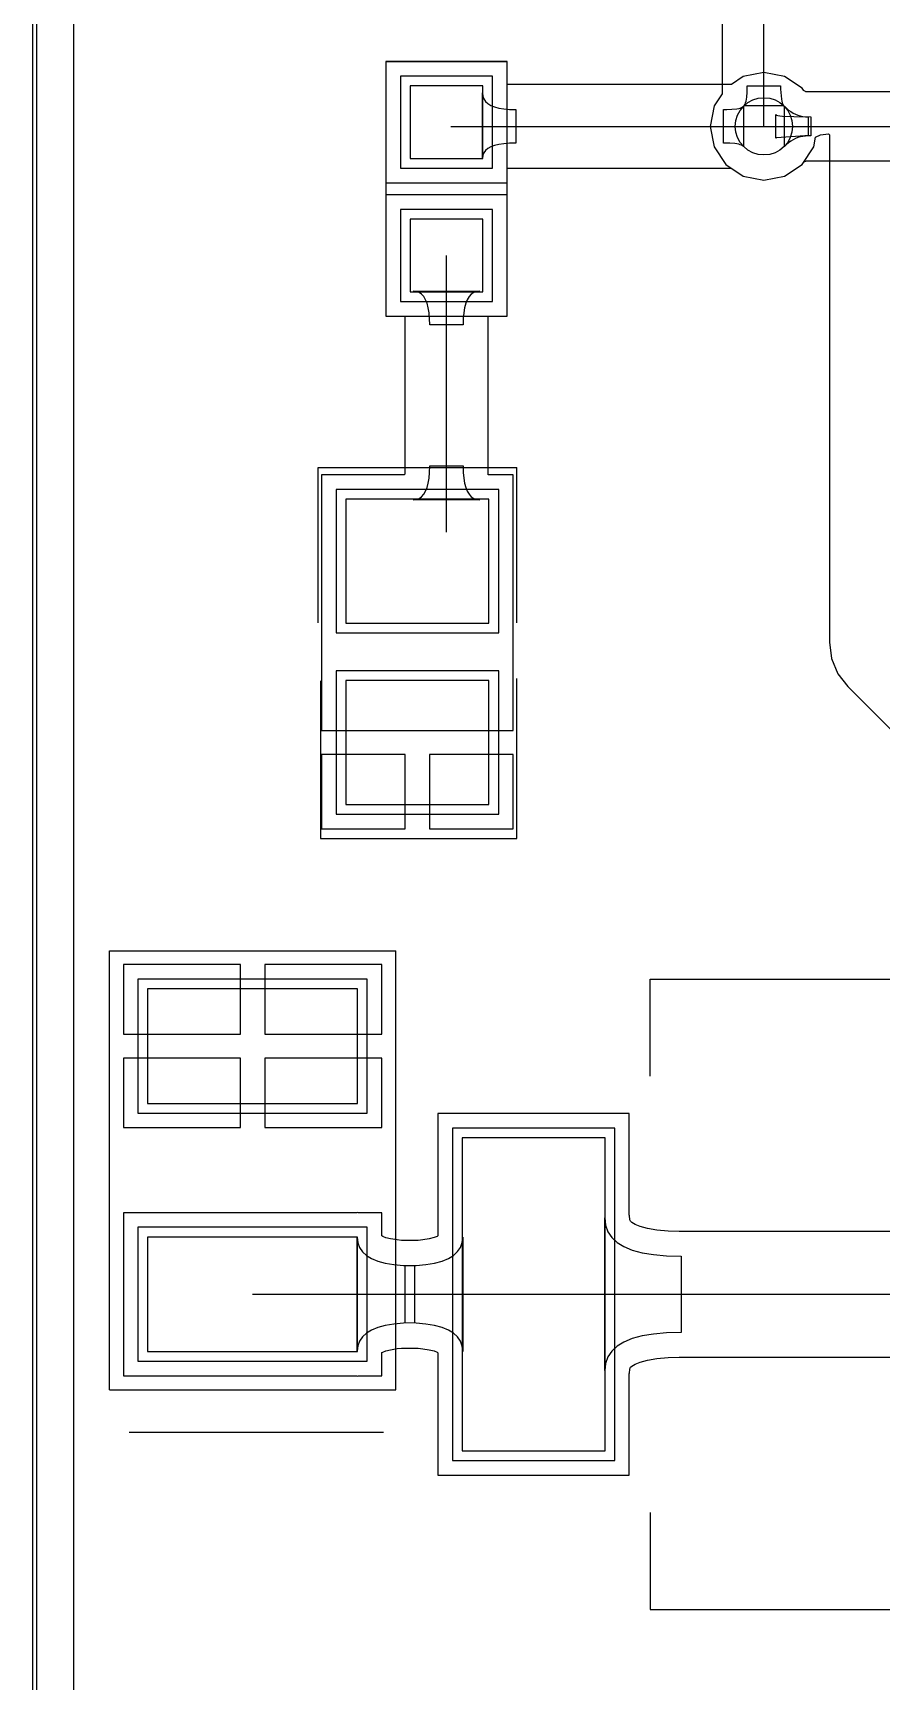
# Model space of a CAD drawing. Header units: millimetres. Extents: x 79 to 123, y 34 to 143.
# Drawn here: x 82.18 to 91.07, y 88.38 to 105.65 of the extents above; entities that cross this region are included whole.
import ezdxf

# ---------------------------------------------------------------- set-up
doc = ezdxf.new("R2010")
doc.units = ezdxf.units.MM
for name, color, linetype in [('BottomLayer', 5, 'Continuous'), ('BottomOverlay', 54, 'Continuous'), ('KeepOutLayer', 6, 'Continuous'), ('MultiLayer', 9, 'Continuous'), ('TopLayer', 1, 'Continuous'), ('TopOverlay', 2, 'Continuous'), ('TopPaste', 8, 'Continuous'), ('TopSolder', 216, 'Continuous')]:
    doc.layers.add(name, color=color, linetype=linetype)

# ---------------------------------------------------------------- blocks, each defined once
blk = doc.blocks.new('18650____________B_1')
at = {"layer": 'BottomOverlay'}
blk.add_line((-0.469, 42.016), (76.531, 42.016), dxfattribs=at)
blk = doc.blocks.new('C3528_2')
at = {"layer": 'TopLayer'}
for p, q in [((-1.9, 1.1), (-1.9, -1.1)), ((-0.7, 1.1), (-1.9, 1.1)), ((-0.7, -1.1), (-0.7, 1.1)), ((0.7, 1.1), (0.7, -1.1)), ((1.9, 1.1), (0.7, 1.1)), ((1.9, -1.1), (1.9, 1.1)), ((-1.9, -1.1), (-0.7, -1.1)), ((0.7, -1.1), (1.9, -1.1))]:
    blk.add_line(p, q, dxfattribs=at)
at = {"layer": 'TopOverlay'}
for p, q in [((-2.3, 1.5), (-2.3, 0)), ((-2.3, 1.5), (2.3, 1.5)), ((2.3, 1.5), (2.3, -1.5)), ((-2.743, 1.295), (-2.743, -1.372)), ((-2.3, 0), (-2.3, -1.5)), ((-2.3, -1.5), (2.3, -1.5))]:
    blk.add_line(p, q, dxfattribs=at)
at = {"layer": 'TopPaste'}
for p, q in [((-1.9, 1.1), (-1.9, -1.1)), ((-0.7, 1.1), (-1.9, 1.1)), ((-0.7, -1.1), (-0.7, 1.1)), ((0.7, 1.1), (0.7, -1.1)), ((1.9, 1.1), (0.7, 1.1)), ((1.9, -1.1), (1.9, 1.1)), ((-1.9, -1.1), (-0.7, -1.1)), ((0.7, -1.1), (1.9, -1.1))]:
    blk.add_line(p, q, dxfattribs=at)
at = {"layer": 'TopSolder'}
for p, q in [((-2.002, 1.202), (-2.002, -1.202)), ((-0.598, 1.202), (-2.002, 1.202)), ((-0.598, -1.202), (-0.598, 1.202)), ((0.598, 1.202), (0.598, -1.202)), ((2.002, 1.202), (0.598, 1.202)), ((2.002, -1.202), (2.002, 1.202)), ((-2.002, -1.202), (-0.598, -1.202)), ((0.598, -1.202), (2.002, -1.202))]:
    blk.add_line(p, q, dxfattribs=at)
blk = doc.blocks.new('C0805_23')
at = {"layer": 'TopLayer'}
for p, q in [((-0.3, 0.75), (-1.6, 0.75)), ((-1.6, 0.75), (-1.6, -0.75)), ((-0.3, -0.75), (-0.3, 0.75)), ((1.6, 0.75), (0.3, 0.75)), ((0.3, 0.75), (0.3, -0.75)), ((1.6, -0.75), (1.6, 0.75)), ((-1.6, -0.75), (-0.3, -0.75)), ((0.3, -0.75), (1.6, -0.75))]:
    blk.add_line(p, q, dxfattribs=at)
at = {"layer": 'TopOverlay'}
for p, q in [((-1.93, -1.041), (-1.93, 1.041)), ((-0.305, 1.041), (-1.93, 1.041)), ((1.956, 1.041), (0.279, 1.041)), ((1.956, -1.016), (1.956, 1.041)), ((0.305, -1.016), (1.956, -1.016)), ((-0.305, -1.041), (-1.93, -1.041))]:
    blk.add_line(p, q, dxfattribs=at)
at = {"layer": 'TopPaste'}
for p, q in [((-0.3, 0.75), (-1.6, 0.75)), ((-1.6, 0.75), (-1.6, -0.75)), ((-0.3, -0.75), (-0.3, 0.75)), ((1.6, 0.75), (0.3, 0.75)), ((0.3, 0.75), (0.3, -0.75)), ((1.6, -0.75), (1.6, 0.75)), ((-1.6, -0.75), (-0.3, -0.75)), ((0.3, -0.75), (1.6, -0.75))]:
    blk.add_line(p, q, dxfattribs=at)
at = {"layer": 'TopSolder'}
for p, q in [((-0.198, 0.852), (-1.702, 0.852)), ((-1.702, 0.852), (-1.702, -0.852)), ((-0.198, -0.852), (-0.198, 0.852)), ((1.702, 0.852), (0.198, 0.852)), ((0.198, 0.852), (0.198, -0.852)), ((1.702, -0.852), (1.702, 0.852)), ((-1.702, -0.852), (-0.198, -0.852)), ((0.198, -0.852), (1.702, -0.852))]:
    blk.add_line(p, q, dxfattribs=at)
blk = doc.blocks.new('R0603_48')
at = {"layer": 'TopLayer'}
for p, q in [((-1.079, 0.381), (-1.079, -0.381)), ((-0.317, 0.381), (-1.079, 0.381)), ((-0.317, -0.381), (-0.317, 0.381)), ((0.317, 0.381), (0.317, -0.381)), ((1.079, 0.381), (0.317, 0.381)), ((1.079, -0.381), (1.079, 0.381)), ((-1.079, -0.381), (-0.317, -0.381)), ((0.317, -0.381), (1.079, -0.381))]:
    blk.add_line(p, q, dxfattribs=at)
at = {"layer": 'TopOverlay'}
for p, q in [((1.333, 0.635), (-1.333, 0.635)), ((-1.333, 0.635), (-1.333, -0.635)), ((1.333, 0.635), (1.333, -0.635)), ((-1.333, -0.635), (1.333, -0.635))]:
    blk.add_line(p, q, dxfattribs=at)
at = {"layer": 'TopPaste'}
for p, q in [((-1.079, 0.381), (-1.079, -0.381)), ((-0.317, 0.381), (-1.079, 0.381)), ((-0.317, -0.381), (-0.317, 0.381)), ((0.317, 0.381), (0.317, -0.381)), ((1.079, 0.381), (0.317, 0.381)), ((1.079, -0.381), (1.079, 0.381)), ((-1.079, -0.381), (-0.317, -0.381)), ((0.317, -0.381), (1.079, -0.381))]:
    blk.add_line(p, q, dxfattribs=at)
at = {"layer": 'TopSolder'}
for p, q in [((-1.181, 0.483), (-1.181, -0.483)), ((-0.216, 0.483), (-1.181, 0.483)), ((-0.216, -0.483), (-0.216, 0.483)), ((0.216, 0.483), (0.216, -0.483)), ((1.181, 0.483), (0.216, 0.483)), ((1.181, -0.483), (1.181, 0.483)), ((-1.181, -0.483), (-0.216, -0.483)), ((0.216, -0.483), (1.181, -0.483))]:
    blk.add_line(p, q, dxfattribs=at)
blk = doc.blocks.new('AMS1117_58')
at = {"layer": 'TopLayer'}
for p, q in [((-1.615, 3.468), (-1.615, 1.969)), ((1.665, 3.468), (-1.615, 3.468)), ((1.665, 1.969), (1.665, 3.468)), ((-1.615, 1.969), (1.665, 1.969)), ((-2.756, -2.832), (-2.756, -4.331)), ((-1.765, -2.832), (-2.756, -2.832)), ((-1.765, -4.331), (-1.765, -2.832)), ((-0.47, -2.831), (-0.47, -4.331)), ((0.52, -2.831), (-0.47, -2.831)), ((0.52, -4.331), (0.52, -2.831)), ((1.816, -2.832), (1.816, -4.331)), ((2.807, -2.832), (1.816, -2.832)), ((2.807, -4.331), (2.807, -2.832)), ((-2.756, -4.331), (-1.765, -4.331)), ((-0.47, -4.331), (0.52, -4.331)), ((1.816, -4.331), (2.807, -4.331))]:
    blk.add_line(p, q, dxfattribs=at)
at = {"layer": 'TopOverlay'}
for p, q in [((-3.277, 1.499), (-3.277, -2.565)), ((-2.261, 1.499), (-3.277, 1.499)), ((2.311, 1.499), (3.327, 1.499)), ((3.327, 1.499), (3.327, -2.565))]:
    blk.add_line(p, q, dxfattribs=at)
at = {"layer": 'TopPaste'}
for p, q in [((-1.615, 3.468), (-1.615, 1.969)), ((1.665, 3.468), (-1.615, 3.468)), ((1.665, 1.969), (1.665, 3.468)), ((-1.615, 1.969), (1.665, 1.969)), ((-2.756, -2.832), (-2.756, -4.331)), ((-1.765, -2.832), (-2.756, -2.832)), ((-1.765, -4.331), (-1.765, -2.832)), ((-0.47, -2.831), (-0.47, -4.331)), ((0.52, -2.831), (-0.47, -2.831)), ((0.52, -4.331), (0.52, -2.831)), ((1.816, -2.832), (1.816, -4.331)), ((2.807, -2.832), (1.816, -2.832)), ((2.807, -4.331), (2.807, -2.832)), ((-2.756, -4.331), (-1.765, -4.331)), ((-0.47, -4.331), (0.52, -4.331)), ((1.816, -4.331), (2.807, -4.331))]:
    blk.add_line(p, q, dxfattribs=at)
at = {"layer": 'TopSolder'}
for p, q in [((-1.716, 3.57), (-1.716, 1.868)), ((1.767, 3.57), (-1.716, 3.57)), ((1.767, 1.868), (1.767, 3.57)), ((-1.716, 1.868), (1.767, 1.868)), ((-2.857, -2.731), (-2.857, -4.432)), ((-1.664, -2.731), (-2.857, -2.731)), ((-1.664, -4.432), (-1.664, -2.731)), ((-0.571, -2.73), (-0.571, -4.433)), ((0.622, -2.73), (-0.571, -2.73)), ((0.622, -4.433), (0.622, -2.73)), ((1.714, -2.731), (1.714, -4.432)), ((2.908, -2.731), (1.714, -2.731)), ((2.908, -4.432), (2.908, -2.731)), ((-2.857, -4.432), (-1.664, -4.432)), ((-0.571, -4.433), (0.622, -4.433)), ((1.714, -4.432), (2.908, -4.432))]:
    blk.add_line(p, q, dxfattribs=at)

msp = doc.modelspace()

# ---------------------------------------------------------------- linework, layer by layer
at = {"layer": 'BottomLayer'}
for p, q in [((82.608, 83.922), (82.608, 142.842)), ((89.84, 104.667), (89.84, 114.529)), ((89.402, 114.167), (89.402, 105.011)), ((89.402, 105.009), (89.318, 104.883)), ((89.402, 105.011), (89.402, 105.009)), ((89.659, 104.973), (89.663, 105.026)), ((89.663, 105.026), (89.665, 105.09)), ((89.665, 105.09), (90.015, 105.09)), ((90.015, 105.09), (90.015, 105.057)), ((90.015, 105.057), (90.024, 104.951)), ((89.318, 104.883), (89.275, 104.667)), ((89.63, 104.881), (89.636, 104.889)), ((90.05, 104.881), (89.63, 104.881)), ((89.636, 104.889), (89.642, 104.9)), ((89.642, 104.9), (89.648, 104.914)), ((89.648, 104.914), (89.652, 104.931)), ((89.652, 104.931), (89.656, 104.951)), ((89.656, 104.951), (89.659, 104.973)), ((90.024, 104.951), (90.027, 104.931)), ((90.027, 104.931), (90.032, 104.914)), ((90.032, 104.914), (90.037, 104.9)), ((90.037, 104.9), (90.043, 104.889)), ((90.043, 104.889), (90.05, 104.881)), ((89.275, 104.667), (89.318, 104.451)), ((90.362, 104.451), (90.382, 104.555)), ((90.382, 104.555), (90.432, 104.579)), ((90.432, 104.579), (90.518, 104.588)), ((90.518, 104.588), (90.526, 104.578)), ((90.526, 104.578), (90.526, 99.263)), ((89.318, 104.451), (89.44, 104.267)), ((90.239, 104.267), (90.362, 104.451)), ((89.44, 104.267), (89.624, 104.145)), ((89.624, 104.145), (89.84, 104.102)), ((89.84, 104.102), (90.056, 104.145)), ((90.056, 104.145), (90.239, 104.267)), ((90.526, 99.263), (90.549, 99.092)), ((90.549, 99.092), (90.615, 98.933)), ((90.615, 98.933), (90.72, 98.797)), ((90.72, 98.797), (93.158, 96.358))]:
    msp.add_line(p, q, dxfattribs=at)
msp.add_circle((89.84, 104.667), 0.3, dxfattribs=at)
at = {"layer": 'KeepOutLayer'}
msp.add_line((82.22, 83.922), (82.22, 143.231), dxfattribs=at)
at = {"layer": 'MultiLayer'}
msp.add_circle((89.84, 104.667), 0.3, dxfattribs=at)
at = {"layer": 'TopLayer'}
for p, q in [((82.608, 85.735), (82.608, 142.842)), ((87.147, 105.346), (85.877, 105.346)), ((85.877, 105.346), (85.877, 104.076)), ((87.147, 105.106), (87.147, 105.346)), ((89.624, 105.189), (89.5, 105.106)), ((89.84, 105.232), (89.624, 105.189)), ((90.056, 105.189), (89.84, 105.232)), ((90.239, 105.066), (90.056, 105.189)), ((86.89, 104.334), (86.89, 105.017)), ((86.89, 105.017), (86.894, 104.984)), ((86.894, 104.984), (86.904, 104.954)), ((87.166, 105.104), (87.147, 105.106)), ((89.478, 105.104), (87.166, 105.104)), ((89.5, 105.106), (89.478, 105.104)), ((90.253, 105.045), (90.239, 105.066)), ((90.256, 105.043), (90.253, 105.045)), ((90.263, 105.038), (90.256, 105.043)), ((90.27, 105.034), (90.263, 105.038)), ((90.275, 105.031), (90.27, 105.034)), ((90.28, 105.029), (90.275, 105.031)), ((90.285, 105.028), (90.28, 105.029)), ((90.286, 105.028), (90.285, 105.028)), ((93.109, 105.028), (90.286, 105.028)), ((86.904, 104.954), (86.922, 104.928)), ((86.922, 104.928), (86.946, 104.905)), ((86.946, 104.905), (86.978, 104.886)), ((86.978, 104.886), (87.016, 104.87)), ((87.016, 104.87), (87.062, 104.858)), ((87.062, 104.858), (87.114, 104.849)), ((87.114, 104.849), (87.174, 104.844)), ((87.174, 104.844), (87.24, 104.842)), ((87.24, 104.842), (87.24, 104.492)), ((89.416, 104.492), (89.416, 104.842)), ((89.416, 104.842), (89.45, 104.842)), ((89.45, 104.842), (89.556, 104.851)), ((89.556, 104.851), (89.576, 104.854)), ((89.576, 104.854), (89.592, 104.859)), ((89.592, 104.859), (89.606, 104.864)), ((89.606, 104.864), (89.617, 104.87)), ((89.617, 104.87), (89.626, 104.877)), ((89.626, 104.877), (89.626, 104.457)), ((90.054, 104.457), (90.054, 104.877)), ((90.054, 104.877), (90.076, 104.856)), ((90.076, 104.856), (90.098, 104.837)), ((90.098, 104.837), (90.122, 104.821)), ((90.122, 104.821), (90.146, 104.806)), ((90.146, 104.806), (90.17, 104.794)), ((86.557, 104.667), (89.84, 104.667)), ((89.84, 104.667), (92.659, 104.667)), ((89.963, 104.543), (89.963, 104.791)), ((89.963, 104.791), (89.971, 104.786)), ((89.971, 104.786), (89.986, 104.782)), ((89.986, 104.782), (90.007, 104.778)), ((90.007, 104.778), (90.034, 104.775)), ((90.034, 104.775), (90.155, 104.769)), ((90.155, 104.769), (90.333, 104.767)), ((90.17, 104.794), (90.195, 104.784)), ((90.195, 104.784), (90.221, 104.777)), ((90.221, 104.777), (90.248, 104.771)), ((90.248, 104.771), (90.275, 104.768)), ((90.275, 104.768), (90.303, 104.767)), ((90.303, 104.767), (90.303, 104.567)), ((90.333, 104.767), (90.333, 104.567)), ((87.016, 104.466), (86.978, 104.452)), ((87.062, 104.478), (87.016, 104.466)), ((87.114, 104.485), (87.062, 104.478)), ((87.174, 104.49), (87.114, 104.485)), ((87.24, 104.492), (87.174, 104.49)), ((89.481, 104.49), (89.416, 104.492)), ((89.534, 104.486), (89.481, 104.49)), ((89.556, 104.483), (89.534, 104.486)), ((89.576, 104.479), (89.556, 104.483)), ((89.592, 104.475), (89.576, 104.479)), ((89.606, 104.469), (89.592, 104.475)), ((89.617, 104.463), (89.606, 104.469)), ((89.626, 104.457), (89.617, 104.463)), ((89.971, 104.548), (89.963, 104.543)), ((90.267, 104.567), (89.971, 104.548)), ((90.076, 104.478), (90.054, 104.457)), ((90.098, 104.496), (90.076, 104.478)), ((90.122, 104.513), (90.098, 104.496)), ((90.146, 104.527), (90.122, 104.513)), ((90.17, 104.539), (90.146, 104.527)), ((90.195, 104.549), (90.17, 104.539)), ((90.221, 104.557), (90.195, 104.549)), ((90.248, 104.562), (90.221, 104.557)), ((90.275, 104.566), (90.248, 104.562)), ((90.333, 104.567), (90.267, 104.567)), ((90.303, 104.567), (90.275, 104.566)), ((86.894, 104.364), (86.89, 104.334)), ((86.904, 104.391), (86.894, 104.364)), ((86.922, 104.414), (86.904, 104.391)), ((86.946, 104.435), (86.922, 104.414)), ((86.978, 104.452), (86.946, 104.435)), ((90.239, 104.267), (90.253, 104.288)), ((90.253, 104.288), (90.256, 104.291)), ((90.256, 104.291), (90.263, 104.296)), ((90.263, 104.296), (90.27, 104.3)), ((90.27, 104.3), (90.275, 104.302)), ((90.275, 104.302), (90.28, 104.304)), ((90.28, 104.304), (90.285, 104.306)), ((90.285, 104.306), (90.286, 104.306)), ((90.286, 104.306), (91.746, 104.306)), ((87.147, 104.228), (87.161, 104.229)), ((87.147, 104.076), (87.147, 104.228)), ((87.161, 104.229), (89.496, 104.229)), ((89.496, 104.229), (89.497, 104.229)), ((89.497, 104.229), (89.624, 104.145)), ((89.624, 104.145), (89.84, 104.102)), ((89.84, 104.102), (90.056, 104.145)), ((90.056, 104.145), (90.239, 104.267)), ((85.877, 104.076), (86.86, 104.076)), ((87.147, 103.95), (85.877, 103.95)), ((85.877, 103.95), (85.877, 102.68)), ((86.86, 104.076), (86.86, 104.076)), ((86.86, 104.076), (86.863, 104.076)), ((86.863, 104.076), (86.881, 104.076)), ((86.881, 104.076), (86.89, 104.075)), ((86.89, 104.075), (86.9, 104.076)), ((86.9, 104.076), (87.147, 104.076)), ((87.147, 102.68), (87.147, 103.95)), ((86.512, 100.416), (86.512, 103.315)), ((86.196, 102.936), (86.162, 102.94)), ((86.162, 102.94), (86.862, 102.94)), ((86.225, 102.925), (86.196, 102.936)), ((86.252, 102.908), (86.225, 102.925)), ((86.274, 102.883), (86.252, 102.908)), ((86.773, 102.908), (86.75, 102.883)), ((86.799, 102.925), (86.773, 102.908)), ((86.829, 102.936), (86.799, 102.925)), ((86.862, 102.94), (86.829, 102.936)), ((86.294, 102.851), (86.274, 102.883)), ((86.309, 102.813), (86.294, 102.851)), ((86.322, 102.767), (86.309, 102.813)), ((86.33, 102.714), (86.322, 102.767)), ((86.703, 102.767), (86.694, 102.714)), ((86.715, 102.813), (86.703, 102.767)), ((86.731, 102.851), (86.715, 102.813)), ((86.75, 102.883), (86.731, 102.851)), ((85.877, 102.68), (86.073, 102.68)), ((86.073, 102.68), (86.075, 102.662)), ((86.075, 102.662), (86.075, 101.034)), ((86.336, 102.654), (86.33, 102.714)), ((86.337, 102.587), (86.336, 102.654)), ((86.687, 102.587), (86.337, 102.587)), ((86.689, 102.654), (86.687, 102.587)), ((86.694, 102.714), (86.689, 102.654)), ((86.95, 102.662), (86.951, 102.68)), ((86.95, 101.034), (86.95, 102.662)), ((86.951, 102.68), (87.147, 102.68)), ((86.073, 101.016), (85.204, 101.016)), ((85.204, 101.016), (85.204, 99.243)), ((86.075, 101.034), (86.073, 101.016)), ((86.33, 100.981), (86.336, 101.041)), ((86.336, 101.041), (86.337, 101.109)), ((86.337, 101.109), (86.687, 101.109)), ((86.687, 101.109), (86.689, 101.041)), ((86.689, 101.041), (86.694, 100.981)), ((86.951, 101.016), (86.95, 101.034)), ((87.212, 101.016), (86.951, 101.016)), ((87.212, 99.243), (87.212, 101.016)), ((86.274, 100.812), (86.294, 100.844)), ((86.294, 100.844), (86.309, 100.883)), ((86.309, 100.883), (86.322, 100.929)), ((86.322, 100.929), (86.33, 100.981)), ((86.694, 100.981), (86.703, 100.929)), ((86.703, 100.929), (86.715, 100.883)), ((86.715, 100.883), (86.731, 100.844)), ((86.731, 100.844), (86.75, 100.812)), ((86.162, 100.756), (86.196, 100.759)), ((86.862, 100.756), (86.162, 100.756)), ((86.196, 100.759), (86.225, 100.77)), ((86.225, 100.77), (86.252, 100.787)), ((86.252, 100.787), (86.274, 100.812)), ((86.75, 100.812), (86.773, 100.787)), ((86.773, 100.787), (86.799, 100.77)), ((86.799, 100.77), (86.829, 100.759)), ((86.829, 100.759), (86.862, 100.756)), ((85.204, 99.243), (85.204, 99.208)), ((85.204, 99.208), (85.204, 99.116)), ((85.204, 99.116), (85.204, 99.081)), ((87.212, 99.208), (87.212, 99.243)), ((87.212, 99.116), (87.212, 99.208)), ((87.212, 99.081), (87.212, 99.116)), ((85.204, 99.081), (85.204, 98.339)), ((87.212, 98.339), (87.212, 99.081)), ((85.204, 98.339), (87.212, 98.339)), ((86.081, 98.085), (85.204, 98.085)), ((85.204, 98.085), (85.204, 97.308)), ((86.081, 97.308), (86.081, 98.085)), ((87.212, 98.085), (86.335, 98.085)), ((86.335, 98.085), (86.335, 97.308)), ((87.212, 97.308), (87.212, 98.085)), ((85.204, 97.308), (86.081, 97.308)), ((86.335, 97.308), (87.212, 97.308)), ((84.353, 95.885), (83.126, 95.885)), ((83.126, 95.885), (83.126, 95.158)), ((84.353, 95.158), (84.353, 95.885)), ((85.834, 95.885), (84.607, 95.885)), ((84.607, 95.885), (84.607, 95.158)), ((85.834, 95.158), (85.834, 95.885)), ((83.126, 95.158), (84.353, 95.158)), ((84.607, 95.158), (85.834, 95.158)), ((84.353, 94.904), (83.126, 94.904)), ((83.126, 94.904), (83.126, 94.177)), ((84.353, 94.177), (84.353, 94.904)), ((85.834, 94.904), (84.607, 94.904)), ((84.607, 94.904), (84.607, 94.177)), ((85.834, 94.177), (85.834, 94.904)), ((88.429, 94.325), (86.423, 94.325)), ((86.423, 94.325), (86.423, 93.042)), ((88.429, 93.259), (88.429, 94.325)), ((83.126, 94.177), (84.353, 94.177)), ((84.607, 94.177), (85.834, 94.177)), ((85.548, 93.285), (83.126, 93.285)), ((83.126, 93.285), (83.126, 91.577)), ((85.55, 93.285), (85.548, 93.285)), ((85.555, 93.285), (85.55, 93.285)), ((85.568, 93.285), (85.555, 93.285)), ((85.577, 93.287), (85.568, 93.285)), ((85.587, 93.285), (85.577, 93.287)), ((85.834, 93.285), (85.587, 93.285)), ((85.834, 93.056), (85.834, 93.285)), ((88.43, 93.258), (88.429, 93.259)), ((88.435, 93.212), (88.43, 93.258)), ((88.172, 91.631), (88.172, 93.231)), ((88.172, 93.231), (88.18, 93.155)), ((88.18, 93.155), (88.204, 93.087)), ((88.204, 93.087), (88.244, 93.027)), ((88.438, 93.203), (88.435, 93.212)), ((88.443, 93.196), (88.438, 93.203)), ((88.457, 93.182), (88.443, 93.196)), ((88.49, 93.162), (88.457, 93.182)), ((88.543, 93.14), (88.49, 93.162)), ((88.619, 93.12), (88.543, 93.14)), ((88.717, 93.104), (88.619, 93.12)), ((88.835, 93.093), (88.717, 93.104)), ((88.95, 93.09), (88.835, 93.093)), ((92.288, 93.09), (88.95, 93.09)), ((85.577, 91.834), (85.577, 93.028)), ((85.577, 93.028), (85.583, 92.971)), ((85.583, 92.971), (85.601, 92.921)), ((85.601, 92.921), (85.631, 92.876)), ((85.835, 93.055), (85.834, 93.056)), ((85.836, 93.042), (85.835, 93.055)), ((85.844, 93.037), (85.836, 93.042)), ((85.876, 93.024), (85.844, 93.037)), ((85.926, 93.011), (85.876, 93.024)), ((85.994, 93), (85.926, 93.011)), ((86.041, 92.995), (85.994, 93)), ((86.216, 92.995), (86.041, 92.995)), ((86.264, 93), (86.216, 92.995)), ((86.332, 93.011), (86.264, 93)), ((86.383, 93.025), (86.332, 93.011)), ((86.415, 93.038), (86.383, 93.025)), ((86.423, 93.042), (86.415, 93.038)), ((86.629, 92.878), (86.659, 92.923)), ((86.659, 92.923), (86.677, 92.974)), ((86.677, 92.974), (86.683, 93.031)), ((86.683, 93.031), (86.683, 91.831)), ((88.244, 93.027), (88.3, 92.975)), ((88.3, 92.975), (88.372, 92.931)), ((88.372, 92.931), (88.46, 92.895)), ((88.46, 92.895), (88.564, 92.867)), ((85.631, 92.876), (85.673, 92.838)), ((85.673, 92.838), (85.727, 92.805)), ((85.727, 92.805), (85.793, 92.778)), ((85.793, 92.778), (85.871, 92.757)), ((85.871, 92.757), (85.961, 92.742)), ((85.961, 92.742), (86.063, 92.734)), ((86.063, 92.734), (86.177, 92.731)), ((86.08, 92.731), (86.194, 92.734)), ((86.08, 92.131), (86.08, 92.731)), ((86.177, 92.731), (86.177, 92.131)), ((86.194, 92.734), (86.297, 92.743)), ((86.297, 92.743), (86.387, 92.758)), ((86.387, 92.758), (86.466, 92.779)), ((86.466, 92.779), (86.532, 92.806)), ((86.532, 92.806), (86.586, 92.839)), ((86.586, 92.839), (86.629, 92.878)), ((88.564, 92.867), (88.684, 92.847)), ((88.684, 92.847), (88.82, 92.835)), ((88.82, 92.835), (88.972, 92.831)), ((88.972, 92.831), (88.972, 92.031)), ((84.48, 92.431), (87.426, 92.431)), ((87.426, 92.431), (93.726, 92.431)), ((87.426, 92.431), (87.426, 92.431)), ((85.727, 92.056), (85.673, 92.024)), ((85.793, 92.083), (85.727, 92.056)), ((85.871, 92.104), (85.793, 92.083)), ((85.961, 92.119), (85.871, 92.104)), ((86.063, 92.128), (85.961, 92.119)), ((86.177, 92.131), (86.063, 92.128)), ((86.194, 92.128), (86.08, 92.131)), ((86.297, 92.119), (86.194, 92.128)), ((86.387, 92.104), (86.297, 92.119)), ((86.466, 92.083), (86.387, 92.104)), ((86.532, 92.056), (86.466, 92.083)), ((86.586, 92.023), (86.532, 92.056)), ((88.972, 92.031), (88.82, 92.027)), ((85.583, 91.89), (85.577, 91.834)), ((85.601, 91.941), (85.583, 91.89)), ((85.631, 91.985), (85.601, 91.941)), ((85.673, 92.024), (85.631, 91.985)), ((85.926, 91.85), (85.994, 91.862)), ((85.994, 91.862), (86.041, 91.866)), ((86.041, 91.866), (86.216, 91.866)), ((86.216, 91.866), (86.264, 91.861)), ((86.264, 91.861), (86.332, 91.85)), ((86.629, 91.984), (86.586, 92.023)), ((86.659, 91.939), (86.629, 91.984)), ((86.677, 91.888), (86.659, 91.939)), ((86.683, 91.831), (86.677, 91.888)), ((88.3, 91.887), (88.244, 91.835)), ((88.372, 91.931), (88.3, 91.887)), ((88.46, 91.967), (88.372, 91.931)), ((88.564, 91.995), (88.46, 91.967)), ((88.684, 92.015), (88.564, 91.995)), ((88.82, 92.027), (88.684, 92.015)), ((85.834, 91.805), (85.835, 91.806)), ((85.834, 91.577), (85.834, 91.805)), ((85.835, 91.806), (85.836, 91.82)), ((85.836, 91.82), (85.844, 91.824)), ((85.844, 91.824), (85.876, 91.837)), ((85.876, 91.837), (85.926, 91.85)), ((86.332, 91.85), (86.383, 91.837)), ((86.383, 91.837), (86.415, 91.824)), ((86.415, 91.824), (86.423, 91.819)), ((86.423, 91.819), (86.423, 90.537)), ((88.18, 91.707), (88.172, 91.631)), ((88.204, 91.775), (88.18, 91.707)), ((88.244, 91.835), (88.204, 91.775)), ((88.457, 91.679), (88.49, 91.699)), ((88.49, 91.699), (88.543, 91.721)), ((88.543, 91.721), (88.619, 91.741)), ((88.619, 91.741), (88.717, 91.758)), ((88.717, 91.758), (88.835, 91.768)), ((88.835, 91.768), (88.95, 91.771)), ((88.95, 91.771), (92.209, 91.771)), ((83.126, 91.577), (85.548, 91.577)), ((85.548, 91.577), (85.55, 91.576)), ((85.55, 91.576), (85.555, 91.577)), ((85.555, 91.577), (85.568, 91.577)), ((85.568, 91.577), (85.577, 91.575)), ((85.577, 91.575), (85.587, 91.577)), ((85.587, 91.577), (85.834, 91.577)), ((88.429, 91.602), (88.43, 91.603)), ((88.429, 90.537), (88.429, 91.602)), ((88.43, 91.603), (88.435, 91.649)), ((88.435, 91.649), (88.438, 91.658)), ((88.438, 91.658), (88.443, 91.666)), ((88.443, 91.666), (88.457, 91.679)), ((86.423, 90.537), (88.429, 90.537))]:
    msp.add_line(p, q, dxfattribs=at)
msp.add_circle((89.84, 104.667), 0.3, dxfattribs=at)

# ---------------------------------------------------------------- block references
for name, p, rotation in [('18650____________B_1', (124.194, 49.757), 90), ('R0603_48', (86.512, 104.013), 90), ('C0805_23', (86.208, 99.162), 270), ('C3528_2', (84.48, 93.731), 90), ('AMS1117_58', (90.145, 92.405), 90)]:
    msp.add_blockref(name, p, dxfattribs=dict(rotation=rotation))

doc.saveas('drawing.dxf')
